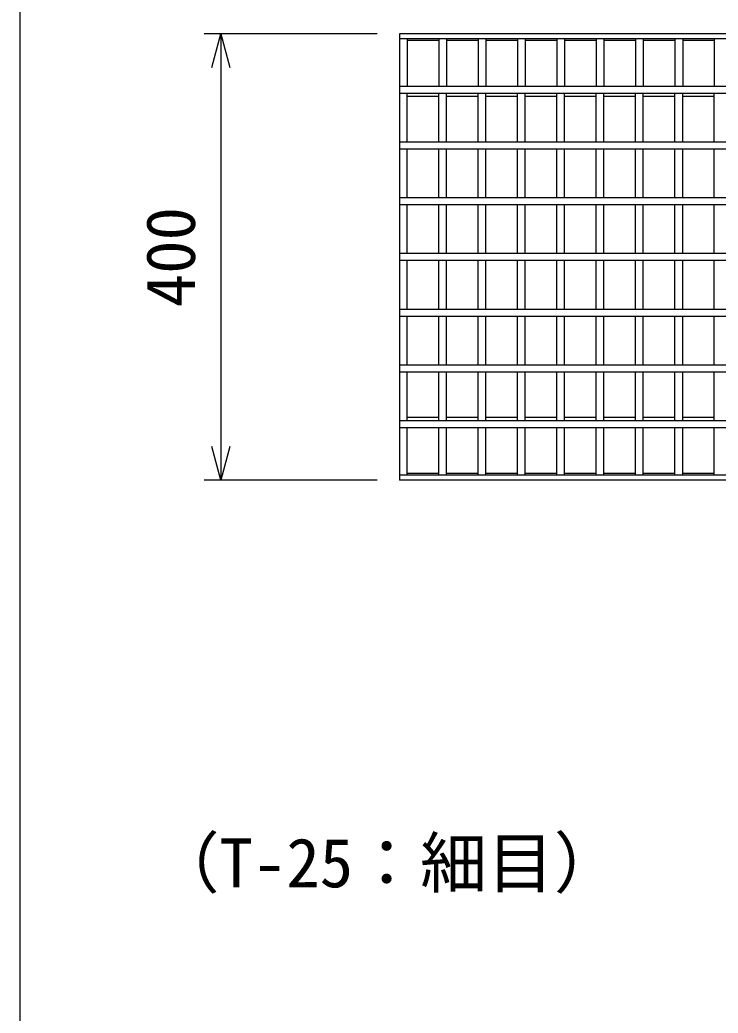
# Model space of a CAD drawing. Units: millimetres, scale not verified. Extents: x -16800 to 16800, y -5940 to 5940.
# Drawn here: x -15477 to -14851, y -4291 to -3400 of the extents above; entities that cross this region are included whole.
import ezdxf
from ezdxf.enums import TextEntityAlignment as Align

# ---------------------------------------------------------------- set-up
doc = ezdxf.new("R2010")
doc.units = ezdxf.units.MM
doc.header["$LTSCALE"] = 20
for name, color, linetype, lineweight in [('0-0_DIM', 7, 'Continuous', 25), ('0-2_HATCH', 6, 'Continuous', 25), ('0-6_TXT', 7, 'Continuous', 25)]:
    doc.layers.add(name, color=color, linetype=linetype, lineweight=lineweight)
doc.styles.add('ＭＳ ゴシック', font='')
doc.styles.get('ＭＳ ゴシック').set_extended_font_data('MS Gothic')

msp = doc.modelspace()

# ---------------------------------------------------------------- linework, layer by layer
at = {"layer": '0-0_DIM'}
for p, q in [((-15157.13, -3412.67), (-15312.13, -3412.67)), ((-15297.13, -3412.67), (-15297.13, -3812.67)), ((-15157.13, -3812.67), (-15312.13, -3812.67))]:
    msp.add_line(p, q, dxfattribs=at)
for points in [[(-15305.17, -3442.67), (-15297.13, -3412.67), (-15289.1, -3442.67)], [(-15289.1, -3782.67), (-15297.13, -3812.67), (-15305.17, -3782.67)]]:
    msp.add_lwpolyline(points, dxfattribs=at)
at = {"layer": '0-2_HATCH'}
for p, q in [((-15137.13, -3412.67), (-15137.13, -3812.67)), ((-14142.13, -3412.67), (-15137.13, -3412.67)), ((-14142.13, -3417.17), (-15137.13, -3417.17)), ((-15130.13, -3417.17), (-15130.13, -3459.67)), ((-15101.85, -3418.67), (-15130.13, -3418.67)), ((-15101.85, -3417.17), (-15101.85, -3459.67)), ((-15094.85, -3417.17), (-15094.85, -3459.67)), ((-15066.56, -3418.67), (-15094.85, -3418.67)), ((-15066.56, -3417.17), (-15066.56, -3459.67)), ((-15059.56, -3417.17), (-15059.56, -3459.67)), ((-15031.28, -3418.67), (-15059.56, -3418.67)), ((-15031.28, -3417.17), (-15031.28, -3459.67)), ((-15024.28, -3417.17), (-15024.28, -3459.67)), ((-14995.99, -3418.67), (-15024.28, -3418.67)), ((-14995.99, -3417.17), (-14995.99, -3459.67)), ((-14988.99, -3417.17), (-14988.99, -3459.67)), ((-14960.71, -3418.67), (-14988.99, -3418.67)), ((-14960.71, -3417.17), (-14960.71, -3459.67)), ((-14953.71, -3417.17), (-14953.71, -3459.67)), ((-14925.42, -3418.67), (-14953.71, -3418.67)), ((-14925.42, -3417.17), (-14925.42, -3459.67)), ((-14918.42, -3417.17), (-14918.42, -3459.67)), ((-14890.13, -3418.67), (-14918.42, -3418.67)), ((-14890.13, -3417.17), (-14890.13, -3459.67)), ((-14883.13, -3417.17), (-14883.13, -3459.67)), ((-14854.85, -3418.67), (-14883.13, -3418.67)), ((-14854.85, -3417.17), (-14854.85, -3459.67)), ((-14142.13, -3459.67), (-15137.13, -3459.67)), ((-15137.13, -3465.67), (-14142.13, -3465.67)), ((-15130.13, -3509.67), (-15130.13, -3465.67)), ((-15101.85, -3468.67), (-15130.13, -3468.67)), ((-15101.85, -3509.67), (-15101.85, -3465.67)), ((-15094.85, -3509.67), (-15094.85, -3465.67)), ((-15066.56, -3468.67), (-15094.85, -3468.67)), ((-15066.56, -3509.67), (-15066.56, -3465.67)), ((-15059.56, -3509.67), (-15059.56, -3465.67)), ((-15031.28, -3468.67), (-15059.56, -3468.67)), ((-15031.28, -3509.67), (-15031.28, -3465.67)), ((-15024.28, -3509.67), (-15024.28, -3465.67)), ((-14995.99, -3468.67), (-15024.28, -3468.67)), ((-14995.99, -3509.67), (-14995.99, -3465.67)), ((-14988.99, -3509.67), (-14988.99, -3465.67)), ((-14960.71, -3468.67), (-14988.99, -3468.67)), ((-14960.71, -3509.67), (-14960.71, -3465.67)), ((-14953.71, -3509.67), (-14953.71, -3465.67)), ((-14925.42, -3468.67), (-14953.71, -3468.67)), ((-14925.42, -3509.67), (-14925.42, -3465.67)), ((-14918.42, -3509.67), (-14918.42, -3465.67)), ((-14890.13, -3468.67), (-14918.42, -3468.67)), ((-14890.13, -3509.67), (-14890.13, -3465.67)), ((-14883.13, -3509.67), (-14883.13, -3465.67)), ((-14854.85, -3468.67), (-14883.13, -3468.67)), ((-14854.85, -3509.67), (-14854.85, -3465.67)), ((-14142.13, -3509.67), (-15137.13, -3509.67)), ((-15137.13, -3515.67), (-14142.13, -3515.67)), ((-15130.13, -3559.67), (-15130.13, -3515.67)), ((-15101.85, -3559.67), (-15101.85, -3515.67)), ((-15094.85, -3559.67), (-15094.85, -3515.67)), ((-15066.56, -3559.67), (-15066.56, -3515.67)), ((-15059.56, -3559.67), (-15059.56, -3515.67)), ((-15031.28, -3559.67), (-15031.28, -3515.67)), ((-15024.28, -3559.67), (-15024.28, -3515.67)), ((-14995.99, -3559.67), (-14995.99, -3515.67)), ((-14988.99, -3559.67), (-14988.99, -3515.67)), ((-14960.71, -3559.67), (-14960.71, -3515.67)), ((-14953.71, -3559.67), (-14953.71, -3515.67)), ((-14925.42, -3559.67), (-14925.42, -3515.67)), ((-14918.42, -3559.67), (-14918.42, -3515.67)), ((-14890.13, -3559.67), (-14890.13, -3515.67)), ((-14883.13, -3559.67), (-14883.13, -3515.67)), ((-14854.85, -3559.67), (-14854.85, -3515.67)), ((-14142.13, -3559.67), (-15137.13, -3559.67)), ((-15137.13, -3565.67), (-14142.13, -3565.67)), ((-15130.13, -3609.67), (-15130.13, -3565.67)), ((-15101.85, -3609.67), (-15101.85, -3565.67)), ((-15094.85, -3609.67), (-15094.85, -3565.67)), ((-15066.56, -3609.67), (-15066.56, -3565.67)), ((-15059.56, -3609.67), (-15059.56, -3565.67)), ((-15031.28, -3609.67), (-15031.28, -3565.67)), ((-15024.28, -3609.67), (-15024.28, -3565.67)), ((-14995.99, -3609.67), (-14995.99, -3565.67)), ((-14988.99, -3609.67), (-14988.99, -3565.67)), ((-14960.71, -3609.67), (-14960.71, -3565.67)), ((-14953.71, -3609.67), (-14953.71, -3565.67)), ((-14925.42, -3609.67), (-14925.42, -3565.67)), ((-14918.42, -3609.67), (-14918.42, -3565.67)), ((-14890.13, -3609.67), (-14890.13, -3565.67)), ((-14883.13, -3609.67), (-14883.13, -3565.67)), ((-14854.85, -3609.67), (-14854.85, -3565.67)), ((-14142.13, -3609.67), (-15137.13, -3609.67)), ((-15137.13, -3615.67), (-14142.13, -3615.67)), ((-15130.13, -3659.67), (-15130.13, -3615.67)), ((-15101.85, -3659.67), (-15101.85, -3615.67)), ((-15094.85, -3659.67), (-15094.85, -3615.67)), ((-15066.56, -3659.67), (-15066.56, -3615.67)), ((-15059.56, -3659.67), (-15059.56, -3615.67)), ((-15031.28, -3659.67), (-15031.28, -3615.67)), ((-15024.28, -3659.67), (-15024.28, -3615.67)), ((-14995.99, -3659.67), (-14995.99, -3615.67)), ((-14988.99, -3659.67), (-14988.99, -3615.67)), ((-14960.71, -3659.67), (-14960.71, -3615.67)), ((-14953.71, -3659.67), (-14953.71, -3615.67)), ((-14925.42, -3659.67), (-14925.42, -3615.67)), ((-14918.42, -3659.67), (-14918.42, -3615.67)), ((-14890.13, -3659.67), (-14890.13, -3615.67)), ((-14883.13, -3659.67), (-14883.13, -3615.67)), ((-14854.85, -3659.67), (-14854.85, -3615.67)), ((-14142.13, -3659.67), (-15137.13, -3659.67)), ((-15137.13, -3665.67), (-14142.13, -3665.67)), ((-15130.13, -3709.67), (-15130.13, -3665.67)), ((-15101.85, -3709.67), (-15101.85, -3665.67)), ((-15094.85, -3709.67), (-15094.85, -3665.67)), ((-15066.56, -3709.67), (-15066.56, -3665.67)), ((-15059.56, -3709.67), (-15059.56, -3665.67)), ((-15031.28, -3709.67), (-15031.28, -3665.67)), ((-15024.28, -3709.67), (-15024.28, -3665.67)), ((-14995.99, -3709.67), (-14995.99, -3665.67)), ((-14988.99, -3709.67), (-14988.99, -3665.67)), ((-14960.71, -3709.67), (-14960.71, -3665.67)), ((-14953.71, -3709.67), (-14953.71, -3665.67)), ((-14925.42, -3709.67), (-14925.42, -3665.67)), ((-14918.42, -3709.67), (-14918.42, -3665.67)), ((-14890.13, -3709.67), (-14890.13, -3665.67)), ((-14883.13, -3709.67), (-14883.13, -3665.67)), ((-14854.85, -3709.67), (-14854.85, -3665.67)), ((-14142.13, -3709.67), (-15137.13, -3709.67)), ((-15137.13, -3715.67), (-14142.13, -3715.67)), ((-15130.13, -3759.67), (-15130.13, -3715.67)), ((-15101.85, -3759.67), (-15101.85, -3715.67)), ((-15094.85, -3759.67), (-15094.85, -3715.67)), ((-15066.56, -3759.67), (-15066.56, -3715.67)), ((-15059.56, -3759.67), (-15059.56, -3715.67)), ((-15031.28, -3759.67), (-15031.28, -3715.67)), ((-15024.28, -3759.67), (-15024.28, -3715.67)), ((-14995.99, -3759.67), (-14995.99, -3715.67)), ((-14988.99, -3759.67), (-14988.99, -3715.67)), ((-14960.71, -3759.67), (-14960.71, -3715.67)), ((-14953.71, -3759.67), (-14953.71, -3715.67)), ((-14925.42, -3759.67), (-14925.42, -3715.67)), ((-14918.42, -3759.67), (-14918.42, -3715.67)), ((-14890.13, -3759.67), (-14890.13, -3715.67)), ((-14883.13, -3759.67), (-14883.13, -3715.67)), ((-14854.85, -3759.67), (-14854.85, -3715.67)), ((-15101.85, -3756.67), (-15130.13, -3756.67)), ((-15066.56, -3756.67), (-15094.85, -3756.67)), ((-15031.28, -3756.67), (-15059.56, -3756.67)), ((-14995.99, -3756.67), (-15024.28, -3756.67)), ((-14960.71, -3756.67), (-14988.99, -3756.67)), ((-14925.42, -3756.67), (-14953.71, -3756.67)), ((-14890.13, -3756.67), (-14918.42, -3756.67)), ((-14854.85, -3756.67), (-14883.13, -3756.67)), ((-14142.13, -3759.67), (-15137.13, -3759.67)), ((-15137.13, -3765.67), (-14142.13, -3765.67)), ((-15130.13, -3808.17), (-15130.13, -3765.67)), ((-15101.85, -3808.17), (-15101.85, -3765.67)), ((-15094.85, -3808.17), (-15094.85, -3765.67)), ((-15066.56, -3808.17), (-15066.56, -3765.67)), ((-15059.56, -3808.17), (-15059.56, -3765.67)), ((-15031.28, -3808.17), (-15031.28, -3765.67)), ((-15024.28, -3808.17), (-15024.28, -3765.67)), ((-14995.99, -3808.17), (-14995.99, -3765.67)), ((-14988.99, -3808.17), (-14988.99, -3765.67)), ((-14960.71, -3808.17), (-14960.71, -3765.67)), ((-14953.71, -3808.17), (-14953.71, -3765.67)), ((-14925.42, -3808.17), (-14925.42, -3765.67)), ((-14918.42, -3808.17), (-14918.42, -3765.67)), ((-14890.13, -3808.17), (-14890.13, -3765.67)), ((-14883.13, -3808.17), (-14883.13, -3765.67)), ((-14854.85, -3808.17), (-14854.85, -3765.67)), ((-14142.13, -3808.17), (-15137.13, -3808.17)), ((-15101.85, -3806.67), (-15130.13, -3806.67)), ((-15066.56, -3806.67), (-15094.85, -3806.67)), ((-15031.28, -3806.67), (-15059.56, -3806.67)), ((-14995.99, -3806.67), (-15024.28, -3806.67)), ((-14960.71, -3806.67), (-14988.99, -3806.67)), ((-14925.42, -3806.67), (-14953.71, -3806.67)), ((-14890.13, -3806.67), (-14918.42, -3806.67)), ((-14854.85, -3806.67), (-14883.13, -3806.67)), ((-14142.13, -3812.67), (-15137.13, -3812.67))]:
    msp.add_line(p, q, dxfattribs=at)
at = {"layer": '0-6_TXT'}
msp.add_lwpolyline([(-15477.3, -5146.34), (-13677.3, -5146.34), (-13677.3, -2796.34), (-15477.3, -2796.34)], close=True, dxfattribs=at)

# ---------------------------------------------------------------- texts
at = {"layer": '0-0_DIM', "style": 'ＭＳ ゴシック'}
msp.add_text('400', height=43.99, rotation=90, dxfattribs=at).set_placement((-15307.13, -3657.67), align=Align.BOTTOM_LEFT)
msp.add_text('（T-25：細目）', height=43.99, dxfattribs=at).set_placement((-15358.27, -4191.03), align=Align.BOTTOM_LEFT)
msp.add_text('（T-25：細目）', height=43.99, dxfattribs=at).set_placement((-15358.27, -4191.03), align=Align.BOTTOM_LEFT)

doc.saveas('drawing.dxf')
